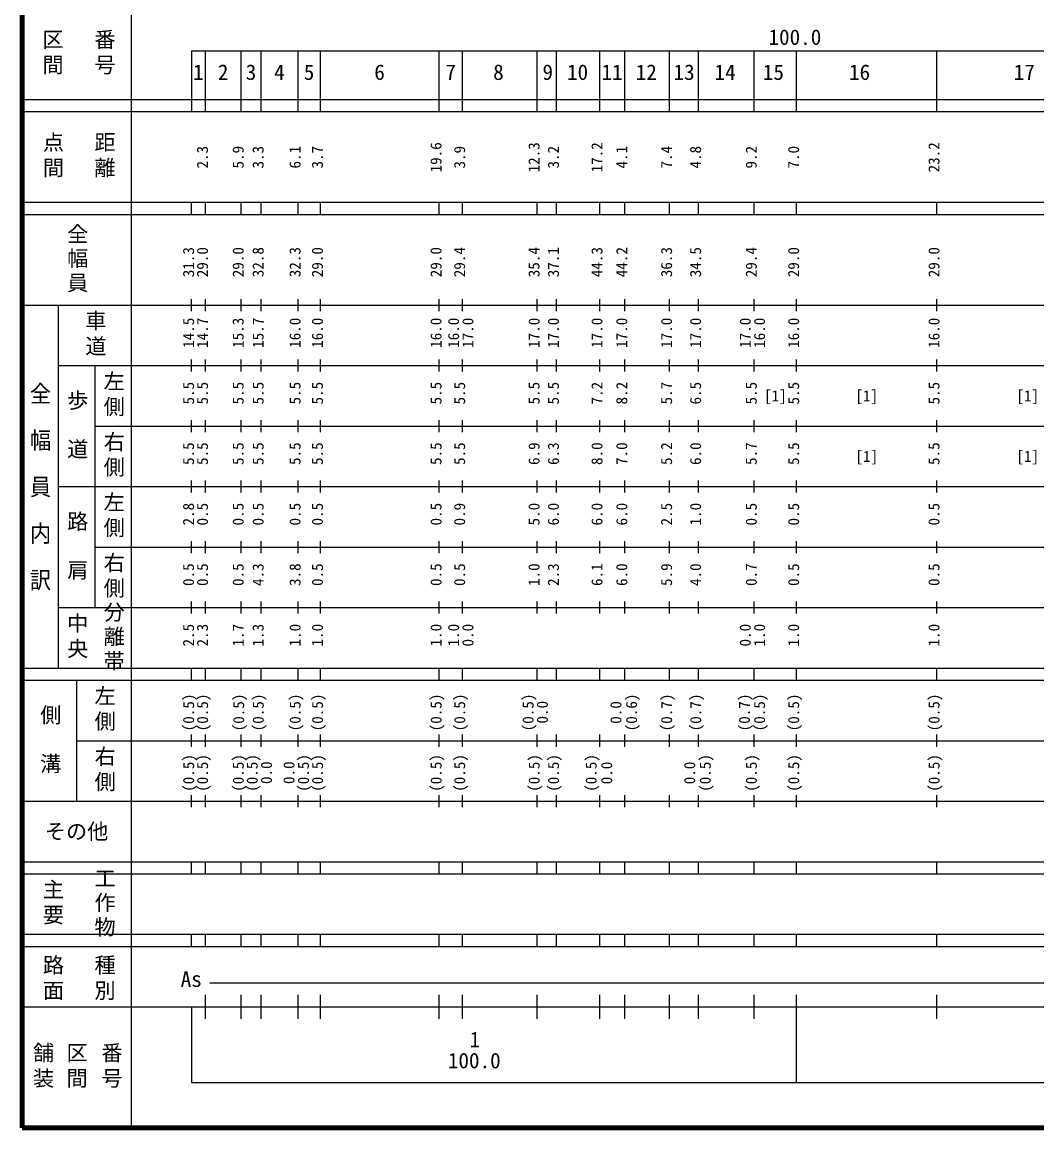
# Model space of a CAD drawing. Units: millimetres on the paper, enlarged 1000 times. Extents: x 40000 to 680000, y 20000 to 380000.
# Drawn here: x 40000 to 207713, y 20000 to 202772 of the extents above; entities that cross this region are included whole.
import ezdxf
from ezdxf.enums import TextEntityAlignment as Align

# ---------------------------------------------------------------- set-up
doc = ezdxf.new("R2010")
doc.units = ezdxf.units.MM
doc.header["$LTSCALE"] = 1000
doc.layers.add('M-TTL', color=2, linetype='Continuous', lineweight=140)
doc.layers.add('M-TTL-BAND', color=7, linetype='Continuous', lineweight=25)
doc.styles.add('@ＭＳ ゴシック', font='')
doc.styles.add('ＭＳ ゴシック', font='')
doc.styles.get('@ＭＳ ゴシック').set_extended_font_data('@MS Gothic')
doc.styles.get('ＭＳ ゴシック').set_extended_font_data('MS Gothic')

msp = doc.modelspace()

# ---------------------------------------------------------------- linework, layer by layer
at = {"layer": 'M-TTL'}
for p, q in [((40000, 380000), (40000, 20000)), ((40000, 20000), (680000, 20000))]:
    msp.add_line(p, q, dxfattribs=at)
at = {"layer": 'M-TTL-BAND'}
for p, q in [((58000, 370000), (58000, 20000)), ((68000, 198000), (579000, 198000)), ((68000, 198000), (68000, 188000)), ((70300, 188000), (70300, 198000)), ((76200, 188000), (76200, 198000)), ((79500, 188000), (79500, 198000)), ((85600, 188000), (85600, 198000)), ((89300, 188000), (89300, 198000)), ((108900, 188000), (108900, 198000)), ((112800, 188000), (112800, 198000)), ((125100, 188000), (125100, 198000)), ((128300, 188000), (128300, 198000)), ((135500, 188000), (135500, 198000)), ((139600, 188000), (139600, 198000)), ((147000, 188000), (147000, 198000)), ((151800, 188000), (151800, 198000)), ((161000, 188000), (161000, 198000)), ((168000, 188000), (168000, 198000)), ((191200, 188000), (191200, 198000)), ((40000, 190000), (579000, 190000)), ((40000, 188000), (579000, 188000)), ((40000, 173000), (579000, 173000)), ((68000, 171000), (68000, 173000)), ((70300, 171000), (70300, 173000)), ((76200, 171000), (76200, 173000)), ((79500, 171000), (79500, 173000)), ((85600, 171000), (85600, 173000)), ((89300, 171000), (89300, 173000)), ((108900, 171000), (108900, 173000)), ((112800, 171000), (112800, 173000)), ((125100, 171000), (125100, 173000)), ((128300, 171000), (128300, 173000)), ((135500, 171000), (135500, 173000)), ((139600, 171000), (139600, 173000)), ((147000, 171000), (147000, 173000)), ((151800, 171000), (151800, 173000)), ((161000, 171000), (161000, 173000)), ((168000, 171000), (168000, 173000)), ((191200, 171000), (191200, 173000)), ((40000, 171000), (579000, 171000)), ((40000, 156000), (579000, 156000)), ((46000, 96000), (46000, 156000)), ((68000, 155000), (68000, 157000)), ((70300, 155000), (70300, 157000)), ((76200, 155000), (76200, 157000)), ((79500, 155000), (79500, 157000)), ((85600, 155000), (85600, 157000)), ((89300, 155000), (89300, 157000)), ((108900, 155000), (108900, 157000)), ((112800, 155000), (112800, 157000)), ((125100, 155000), (125100, 157000)), ((128300, 155000), (128300, 157000)), ((135500, 155000), (135500, 157000)), ((139600, 155000), (139600, 157000)), ((147000, 155000), (147000, 157000)), ((151800, 155000), (151800, 157000)), ((161000, 155000), (161000, 157000)), ((168000, 155000), (168000, 157000)), ((191200, 155000), (191200, 157000)), ((68000, 145000), (68000, 147000)), ((70300, 145000), (70300, 147000)), ((76200, 145000), (76200, 147000)), ((79500, 145000), (79500, 147000)), ((85600, 145000), (85600, 147000)), ((89300, 145000), (89300, 147000)), ((108900, 145000), (108900, 147000)), ((112800, 145000), (112800, 147000)), ((125100, 145000), (125100, 147000)), ((128300, 145000), (128300, 147000)), ((135500, 145000), (135500, 147000)), ((139600, 145000), (139600, 147000)), ((147000, 145000), (147000, 147000)), ((151800, 145000), (151800, 147000)), ((161000, 145000), (161000, 147000)), ((168000, 145000), (168000, 147000)), ((191200, 145000), (191200, 147000)), ((46000, 146000), (579000, 146000)), ((52000, 146000), (52000, 106000)), ((52000, 136000), (579000, 136000)), ((68000, 135000), (68000, 137000)), ((70300, 135000), (70300, 137000)), ((76200, 135000), (76200, 137000)), ((79500, 135000), (79500, 137000)), ((85600, 135000), (85600, 137000)), ((89300, 135000), (89300, 137000)), ((108900, 135000), (108900, 137000)), ((112800, 135000), (112800, 137000)), ((125100, 135000), (125100, 137000)), ((128300, 135000), (128300, 137000)), ((135500, 135000), (135500, 137000)), ((139600, 135000), (139600, 137000)), ((147000, 135000), (147000, 137000)), ((151800, 135000), (151800, 137000)), ((161000, 135000), (161000, 137000)), ((168000, 135000), (168000, 137000)), ((191200, 135000), (191200, 137000)), ((68000, 125000), (68000, 127000)), ((70300, 125000), (70300, 127000)), ((76200, 125000), (76200, 127000)), ((79500, 125000), (79500, 127000)), ((85600, 125000), (85600, 127000)), ((89300, 125000), (89300, 127000)), ((108900, 125000), (108900, 127000)), ((112800, 125000), (112800, 127000)), ((125100, 125000), (125100, 127000)), ((128300, 125000), (128300, 127000)), ((135500, 125000), (135500, 127000)), ((139600, 125000), (139600, 127000)), ((147000, 125000), (147000, 127000)), ((151800, 125000), (151800, 127000)), ((161000, 125000), (161000, 127000)), ((168000, 125000), (168000, 127000)), ((191200, 125000), (191200, 127000)), ((46000, 126000), (579000, 126000)), ((68000, 115000), (68000, 117000)), ((70300, 115000), (70300, 117000)), ((76200, 115000), (76200, 117000)), ((79500, 115000), (79500, 117000)), ((85600, 115000), (85600, 117000)), ((89300, 115000), (89300, 117000)), ((108900, 115000), (108900, 117000)), ((112800, 115000), (112800, 117000)), ((125100, 115000), (125100, 117000)), ((128300, 115000), (128300, 117000)), ((135500, 115000), (135500, 117000)), ((139600, 115000), (139600, 117000)), ((147000, 115000), (147000, 117000)), ((151800, 115000), (151800, 117000)), ((161000, 115000), (161000, 117000)), ((168000, 115000), (168000, 117000)), ((191200, 115000), (191200, 117000)), ((52000, 116000), (579000, 116000)), ((68000, 105000), (68000, 107000)), ((70300, 105000), (70300, 107000)), ((76200, 105000), (76200, 107000)), ((79500, 105000), (79500, 107000)), ((85600, 105000), (85600, 107000)), ((89300, 105000), (89300, 107000)), ((108900, 105000), (108900, 107000)), ((112800, 105000), (112800, 107000)), ((125100, 105000), (125100, 107000)), ((128300, 105000), (128300, 107000)), ((135500, 105000), (135500, 107000)), ((139600, 105000), (139600, 107000)), ((147000, 105000), (147000, 107000)), ((151800, 105000), (151800, 107000)), ((161000, 105000), (161000, 107000)), ((168000, 105000), (168000, 107000)), ((191200, 105000), (191200, 107000)), ((46000, 106000), (579000, 106000)), ((40000, 96000), (579000, 96000)), ((68000, 94000), (68000, 96000)), ((70300, 94000), (70300, 96000)), ((76200, 94000), (76200, 96000)), ((79500, 94000), (79500, 96000)), ((85600, 94000), (85600, 96000)), ((89300, 94000), (89300, 96000)), ((108900, 94000), (108900, 96000)), ((112800, 94000), (112800, 96000)), ((125100, 94000), (125100, 96000)), ((128300, 94000), (128300, 96000)), ((135500, 94000), (135500, 96000)), ((139600, 94000), (139600, 96000)), ((147000, 94000), (147000, 96000)), ((151800, 94000), (151800, 96000)), ((161000, 94000), (161000, 96000)), ((168000, 94000), (168000, 96000)), ((191200, 94000), (191200, 96000)), ((40000, 94000), (579000, 94000)), ((49000, 94000), (49000, 74000)), ((68000, 83000), (68000, 85000)), ((70300, 83000), (70300, 85000)), ((76200, 83000), (76200, 85000)), ((79500, 83000), (79500, 85000)), ((85600, 83000), (85600, 85000)), ((89300, 83000), (89300, 85000)), ((108900, 83000), (108900, 85000)), ((112800, 83000), (112800, 85000)), ((125100, 83000), (125100, 85000)), ((128300, 83000), (128300, 85000)), ((135500, 83000), (135500, 85000)), ((139600, 83000), (139600, 85000)), ((147000, 83000), (147000, 85000)), ((151800, 83000), (151800, 85000)), ((161000, 83000), (161000, 85000)), ((168000, 83000), (168000, 85000)), ((191200, 83000), (191200, 85000)), ((49000, 84000), (579000, 84000)), ((68000, 73000), (68000, 75000)), ((70300, 73000), (70300, 75000)), ((76200, 73000), (76200, 75000)), ((79500, 73000), (79500, 75000)), ((85600, 73000), (85600, 75000)), ((89300, 73000), (89300, 75000)), ((108900, 73000), (108900, 75000)), ((112800, 73000), (112800, 75000)), ((125100, 73000), (125100, 75000)), ((128300, 73000), (128300, 75000)), ((135500, 73000), (135500, 75000)), ((139600, 73000), (139600, 75000)), ((147000, 73000), (147000, 75000)), ((151800, 73000), (151800, 75000)), ((161000, 73000), (161000, 75000)), ((168000, 73000), (168000, 75000)), ((191200, 73000), (191200, 75000)), ((40000, 74000), (579000, 74000)), ((40000, 64000), (579000, 64000)), ((68000, 62000), (68000, 64000)), ((70300, 62000), (70300, 64000)), ((76200, 62000), (76200, 64000)), ((79500, 62000), (79500, 64000)), ((85600, 62000), (85600, 64000)), ((89300, 62000), (89300, 64000)), ((108900, 62000), (108900, 64000)), ((112800, 62000), (112800, 64000)), ((125100, 62000), (125100, 64000)), ((128300, 62000), (128300, 64000)), ((135500, 62000), (135500, 64000)), ((139600, 62000), (139600, 64000)), ((139600, 62000), (139600, 64000)), ((147000, 62000), (147000, 64000)), ((147000, 62000), (147000, 64000)), ((151800, 62000), (151800, 64000)), ((151800, 62000), (151800, 64000)), ((161000, 62000), (161000, 64000)), ((168000, 62000), (168000, 64000)), ((191200, 62000), (191200, 64000)), ((40000, 62000), (579000, 62000)), ((40000, 52000), (579000, 52000)), ((68000, 50000), (68000, 52000)), ((70300, 50000), (70300, 52000)), ((76200, 50000), (76200, 52000)), ((79500, 50000), (79500, 52000)), ((85600, 50000), (85600, 52000)), ((89300, 50000), (89300, 52000)), ((108900, 50000), (108900, 52000)), ((112800, 50000), (112800, 52000)), ((125100, 50000), (125100, 52000)), ((128300, 50000), (128300, 52000)), ((135500, 50000), (135500, 52000)), ((139600, 50000), (139600, 52000)), ((139600, 50000), (139600, 52000)), ((147000, 50000), (147000, 52000)), ((147000, 50000), (147000, 52000)), ((151800, 50000), (151800, 52000)), ((151800, 50000), (151800, 52000)), ((161000, 50000), (161000, 52000)), ((168000, 50000), (168000, 52000)), ((191200, 50000), (191200, 52000)), ((40000, 50000), (579000, 50000)), ((71000, 44000), (537108, 44000)), ((70300, 38000), (70300, 42000)), ((76200, 38000), (76200, 42000)), ((79500, 38000), (79500, 42000)), ((85600, 38000), (85600, 42000)), ((89300, 38000), (89300, 42000)), ((108900, 38000), (108900, 42000)), ((112800, 38000), (112800, 42000)), ((125100, 38000), (125100, 42000)), ((135500, 38000), (135500, 42000)), ((139600, 38000), (139600, 42000)), ((139600, 38000), (139600, 42000)), ((147000, 38000), (147000, 42000)), ((147000, 38000), (147000, 42000)), ((151800, 38000), (151800, 42000)), ((151800, 38000), (151800, 42000)), ((161000, 38000), (161000, 42000)), ((161000, 38000), (161000, 42000)), ((168000, 27500), (168000, 42000)), ((191200, 38000), (191200, 42000)), ((40000, 40000), (579000, 40000)), ((68000, 40000), (68000, 27500)), ((68000, 27500), (579000, 27500))]:
    msp.add_line(p, q, dxfattribs=at)

# ---------------------------------------------------------------- texts
at = {"layer": 'M-TTL-BAND', "style": 'ＭＳ ゴシック'}
for s, p in [('100.0', (167721, 198236)), ('1', (69125, 192446)), ('2', (73225, 192446)), ('3', (77825, 192446)), ('4', (82525, 192446)), ('5', (87425, 192446)), ('6', (99075, 192446)), ('7', (110825, 192446)), ('8', (118725, 192446)), ('9', (126875, 192446)), ('10', (131802, 192446)), ('11', (137510, 192446)), ('12', (143159, 192446)), ('13', (149402, 192446)), ('14', (156180, 192446)), ('15', (164168, 192446)), ('16', (178411, 192446)), ('17', (205640, 192446)), ('As', (67951, 42541)), ('1', (114826, 32564)), ('100.0', (114728, 29074))]:
    msp.add_text(s, height=2566, dxfattribs=at).set_placement(p, align=Align.BOTTOM_CENTER)
for s, p in [('19.6', (109863, 180421)), ('17.2', (136463, 180421)), ('23.2', (192163, 180421)), ('2.3', (71263, 180441)), ('5.9', (77163, 180441)), ('3.3', (80463, 180441)), ('6.1', (86563, 180441)), ('3.7', (90263, 180441)), ('3.9', (113763, 180441)), ('12.3', (126063, 180421)), ('3.2', (129263, 180441)), ('4.1', (140563, 180441)), ('7.4', (147963, 180441)), ('4.8', (152763, 180441)), ('9.2', (161963, 180441)), ('7.0', (168963, 180441)), ('31.3', (68963, 163095)), ('29.0', (71263, 163095)), ('29.0', (77163, 163095)), ('32.8', (80463, 163095)), ('32.3', (86563, 163095)), ('29.0', (90263, 163095)), ('29.0', (109863, 163095)), ('29.4', (113763, 163095)), ('35.4', (126063, 163095)), ('37.1', (129263, 163095)), ('44.3', (136463, 163095)), ('44.2', (140563, 163095)), ('36.3', (147963, 163095)), ('34.5', (152763, 163095)), ('29.4', (161963, 163095)), ('29.0', (168963, 163095)), ('29.0', (192163, 163095)), ('14.5', (68963, 151421)), ('14.7', (71263, 151421)), ('15.3', (77163, 151421)), ('15.7', (80463, 151421)), ('16.0', (86563, 151421)), ('16.0', (90263, 151421)), ('16.0', (109863, 151421)), ('16.0', (112763, 151421)), ('17.0', (115133, 151421)), ('17.0', (126063, 151421)), ('17.0', (129263, 151421)), ('17.0', (136463, 151421)), ('17.0', (140563, 151421)), ('17.0', (147963, 151421)), ('17.0', (152763, 151421)), ('17.0', (160963, 151421)), ('16.0', (163333, 151421)), ('16.0', (168963, 151421)), ('16.0', (192163, 151421)), ('5.5', (68963, 141441)), ('5.5', (71263, 141441)), ('5.5', (77163, 141441)), ('5.5', (80463, 141441)), ('5.5', (86563, 141441)), ('5.5', (90263, 141441)), ('5.5', (109863, 141441)), ('5.5', (113763, 141441)), ('5.5', (126063, 141441)), ('5.5', (129263, 141441)), ('7.2', (136463, 141441)), ('8.2', (140563, 141441)), ('5.7', (147963, 141441)), ('6.5', (152763, 141441)), ('5.5', (161963, 141441)), ('5.5', (168963, 141441)), ('5.5', (192163, 141441)), ('5.5', (68963, 131441)), ('5.5', (71263, 131441)), ('5.5', (77163, 131441)), ('5.5', (80463, 131441)), ('5.5', (86563, 131441)), ('5.5', (90263, 131441)), ('5.5', (109863, 131441)), ('5.5', (113763, 131441)), ('6.9', (126063, 131441)), ('6.3', (129263, 131441)), ('8.0', (136463, 131441)), ('7.0', (140563, 131441)), ('5.2', (147963, 131441)), ('6.0', (152763, 131441)), ('5.7', (161963, 131441)), ('5.5', (168963, 131441)), ('5.5', (192163, 131441)), ('2.8', (68963, 121441)), ('0.5', (71263, 121441)), ('0.5', (77163, 121441)), ('0.5', (80463, 121441)), ('0.5', (86563, 121441)), ('0.5', (90263, 121441)), ('0.5', (109863, 121441)), ('0.9', (113763, 121441)), ('5.0', (126063, 121441)), ('6.0', (129263, 121441)), ('6.0', (136463, 121441)), ('6.0', (140563, 121441)), ('2.5', (147963, 121441)), ('1.0', (152763, 121441)), ('0.5', (161963, 121441)), ('0.5', (168963, 121441)), ('0.5', (192163, 121441)), ('0.5', (68963, 111441)), ('0.5', (71263, 111441)), ('0.5', (77163, 111441)), ('4.3', (80463, 111441)), ('3.8', (86563, 111441)), ('0.5', (90263, 111441)), ('0.5', (109863, 111441)), ('0.5', (113763, 111441)), ('1.0', (126063, 111441)), ('2.3', (129263, 111441)), ('6.1', (136463, 111441)), ('6.0', (140563, 111441)), ('5.9', (147963, 111441)), ('4.0', (152763, 111441)), ('0.7', (161963, 111441)), ('0.5', (168963, 111441)), ('0.5', (192163, 111441)), ('2.5', (68963, 101441)), ('2.3', (71263, 101441)), ('1.7', (77163, 101441)), ('1.3', (80463, 101441)), ('1.0', (86563, 101441)), ('1.0', (90263, 101441)), ('1.0', (109863, 101441)), ('1.0', (112763, 101441)), ('0.0', (115133, 101441)), ('0.0', (160963, 101441)), ('1.0', (163333, 101441)), ('1.0', (168963, 101441)), ('1.0', (192163, 101441)), ('(0.5)', (68977, 88665)), ('(0.5)', (71277, 88665)), ('(0.5)', (77251, 88665)), ('(0.5)', (80477, 88665)), ('(0.5)', (86577, 88665)), ('(0.5)', (90277, 88665)), ('(0.5)', (109877, 88665)), ('(0.5)', (113777, 88665)), ('(0.5)', (125077, 88665)), ('(0.6)', (142174, 88665)), ('(0.7)', (147977, 88665)), ('(0.7)', (152777, 88665)), ('(0.7)', (160833, 88665)), ('(0.5)', (163333, 88665)), ('(0.5)', (168977, 88665)), ('(0.5)', (192177, 88665)), ('0.0', (127433, 88705)), ('0.0', (139588, 88665)), ('(0.5)', (68977, 78665)), ('(0.5)', (71277, 78665)), ('(0.5)', (77177, 78665)), ('(0.5)', (79477, 78665)), ('0.0', (81833, 78705)), ('0.0', (85563, 78705)), ('(0.5)', (87947, 78665)), ('(0.5)', (90277, 78665)), ('(0.5)', (109877, 78665)), ('(0.5)', (113777, 78665)), ('(0.5)', (126077, 78665)), ('(0.5)', (129277, 78665)), ('(0.5)', (135498, 78665)), ('(0.5)', (154355, 78665)), ('(0.5)', (161977, 78665)), ('(0.5)', (168977, 78665)), ('(0.5)', (192177, 78665)), ('0.0', (138077, 78665)), ('0.0', (151787, 78665))]:
    msp.add_text(s, height=1833, rotation=90, dxfattribs=at).set_placement(p, align=Align.BOTTOM_CENTER)
at = {"layer": 'M-TTL-BAND', "style": '@ＭＳ ゴシック', "width": 1.1}
msp.add_text('全\u3000幅\u3000員\u3000内\u3000訳', height=2566, rotation=270, dxfattribs=at).set_placement((43000, 126000), align=Align.MIDDLE_CENTER)
at = {"layer": 'M-TTL-BAND', "style": 'ＭＳ ゴシック'}
for s, height, p in [('[1]', 1833, (164500, 141000)), ('[1]', 1833, (179600, 141000)), ('[1]', 1833, (206200, 141000)), ('[1]', 1833, (179600, 131000)), ('[1]', 1833, (206200, 131000)), ('その他', 2566, (49000, 69000))]:
    msp.add_text(s, height=height, dxfattribs=at).set_placement(p, align=Align.MIDDLE_CENTER)
at = {"layer": 'M-TTL-BAND', "char_height": 2566, "attachment_point": 5, "rotation": 270, "style": '@ＭＳ ゴシック'}
for s, insert in [('\\T1.2;区間', (45000, 197500)), ('\\T1.2;番号', (53500, 197500)), ('\\T1.2;点間', (45000, 180500)), ('\\T1.2;距離', (53500, 180500)), ('\\T1.15;全幅員', (49000, 163500)), ('\\T1.2;車道', (52000, 151000)), ('\\T1.2;左側', (55000, 141000)), ('\\T1.15;歩\u3000道', (49000, 136000)), ('\\T1.2;右側', (55000, 131000)), ('\\T1.2;左側', (55000, 121000)), ('\\T1.15;路\u3000肩', (49000, 116000)), ('\\T1.2;右側', (55000, 111000)), ('\\T1.15;分離帯', (55000, 101000)), ('\\T1.2;中央', (49000, 101000)), ('\\T1.2;左側', (53500, 89000)), ('\\T1.15;側\u3000溝', (44500, 84000)), ('\\T1.2;右側', (53500, 79000)), ('\\T1.15;工作物', (53500, 57000)), ('\\T1.2;主要', (45000, 57000)), ('\\T1.2;路面', (45000, 44500)), ('\\T1.2;種別', (53500, 44500)), ('\\T1.2;舗装', (43333, 30000)), ('\\T1.2;区間', (49000, 30000)), ('\\T1.2;番号', (54667, 30000))]:
    msp.add_mtext(s, dxfattribs=dict(at, insert=insert))

doc.saveas('drawing.dxf')
